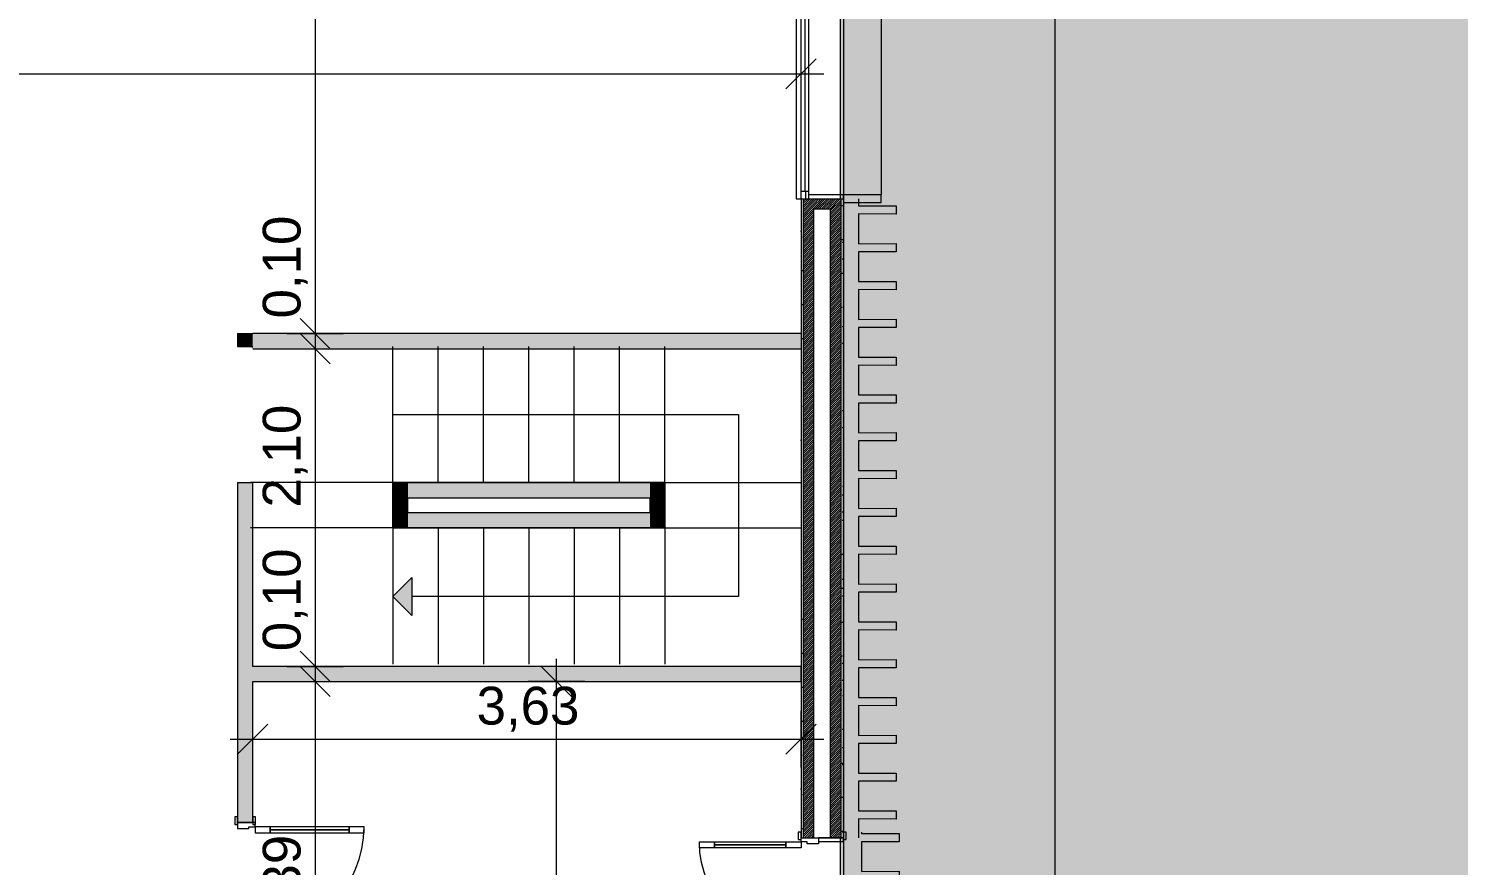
# Model space of a CAD drawing. Header units: millimetres. Extents: x -284281 to 1648660, y -821378 to -151356.
# Drawn here: x 408685 to 418143, y -240382 to -234850 of the extents above; entities that cross this region are included whole.
import ezdxf

# ---------------------------------------------------------------- set-up
doc = ezdxf.new("R2010")
doc.units = ezdxf.units.MM
doc.header["$MEASUREMENT"] = 0
doc.set_wipeout_variables(frame=1)
doc.linetypes.add('Traits', pattern=[282.222223, 141.111112, -141.111112])
doc.linetypes.add('Wipeout_Contour', pattern=[1000, 0, -1000])
for name, color, linetype in [('ASSIETTE', 7, 'Continuous'), ('Cotations - 1_100', 7, 'Continuous'), ('Fenêtres ARCHICAD', 7, 'Continuous'), ('Nouveau_0', 7, 'Continuous'), ('Portes ARCHICAD', 7, 'Continuous'), ('Sols_ Dalles', 7, 'Continuous'), ('Structure - Murs extérieurs', 7, 'Continuous')]:
    doc.layers.add(name, color=color, linetype=linetype)
doc.styles.add('STYLE_GENERE_2', font='arial.ttf')
doc.dimstyles.new('STYLE_GENERE__1', dxfattribs={"dimtxt": 250, "dimasz": 190, "dimexe": 0.18, "dimexo": 0.0625, "dimgap": 0, "dimtad": 1, "dimtih": 1, "dimtoh": 1, "dimlfac": 0.001, "dimzin": 0, "dimdsep": 46, "dimtxsty": 'STYLE_GENERE_2', "dimblk": 'ARROWHEAD_6', "dimblk1": 'ARROWHEAD_6', "dimblk2": 'ARROWHEAD_6', "dimcen": 0.09, "dimse1": 1, "dimse2": 1, "dimclrd": 7, "dimclre": 7, "dimclrt": 7, "dimazin": 0, "dimtfac": 1, "dimtdec": 4, "dimtmove": 0, "dimatfit": 3, "dimfxl": 1, "dimtolj": 1, "dimtzin": 0, "dimarcsym": 0})
doc.dimstyles.new('STYLE_GENERE__2', dxfattribs={"dimtxt": 250, "dimasz": 190, "dimexe": 0.18, "dimexo": 0.0625, "dimgap": 0, "dimtad": 1, "dimlfac": 0.001, "dimzin": 0, "dimdsep": 46, "dimtxsty": 'STYLE_GENERE_2', "dimblk": 'ARROWHEAD_6', "dimblk1": 'ARROWHEAD_6', "dimblk2": 'ARROWHEAD_6', "dimcen": 0.09, "dimse1": 1, "dimse2": 1, "dimclrd": 7, "dimclre": 7, "dimclrt": 7, "dimazin": 0, "dimtfac": 1, "dimtdec": 4, "dimtmove": 0, "dimatfit": 3, "dimfxl": 1, "dimtolj": 1, "dimtzin": 0, "dimarcsym": 0})
pattern_1 = [(45, (0, 175), (-55.684659, 55.684659), [0, -52.5, 0, -78.75]), (110, (175, 175), (74.000794, 26.934086), [0, -38.5, 0, -66.5])]
pattern_2 = [(45, (0, 0), (-7.07106781, 7.07106781), [])]

# ---------------------------------------------------------------- blocks, each defined once
blk = doc.blocks.new('Dalle_30_2', base_point=(380203, -171995.6))
at = {"layer": 'Sols_ Dalles', "linetype": 'Continuous', "lineweight": 0, "true_color": 0x2e271c}
blk.add_hatch(color=250, dxfattribs=at).paths.add_polyline_path([(380203, -171995.6), (380203, -230015.6), (380203, -260810.6), (415474.6, -260810.6), (415474.6, -260795.6), (415474.6, -258650), (415474.6, -258010.6), (415474.6, -222495.6), (405655.1, -222495.6), (405655.1, -218295.6), (415454.1, -218295.6), (415454.1, -204495.6), (412055.1, -204495.6), (412055.1, -201780.6), (412055.1, -189810.6), (436505.1, -189810.6), (436505.1, -253395.6), (436505.1, -253415.6), (437905.1, -253415.6), (437905.1, -253395.6), (437905.1, -188410.6), (410655.1, -188410.6), (410655.1, -200380.6), (410655.1, -205895.6), (414054.1, -205895.6), (414054.1, -216895.6), (404255.1, -216895.6), (404255.1, -223895.6), (414054.1, -223895.6), (414054.1, -258650), (414054.1, -259410.6), (382689.7, -259410.6), (381560.2, -259410.6), (381560.2, -231415.6), (381560.2, -173395.6), (462925.6, -173395.6), (462925.6, -253415.6), (464325.6, -253415.6), (464325.6, -171995.6)])
at = {"layer": 'Sols_ Dalles', "color": 250, "linetype": 'Continuous', "lineweight": 5, "true_color": 0x1f1f1f, "flags": 128}
for points in [[(380203, -230015.6), (380203, -260810.6), (415474.6, -260810.6), (415474.6, -260795.6), (415474.6, -258650), (415474.6, -258010.6), (415474.6, -222495.6)], [(414054.1, -223895.6), (414054.1, -258650), (414054.1, -259410.6), (382689.7, -259410.6), (381560.2, -259410.6), (381560.2, -231415.6)]]:
    blk.add_lwpolyline(points, dxfattribs=at)
blk = doc.blocks.new('Dalle_31_2', base_point=(360548, -295062.6))
at = {"linetype": 'Continuous', "lineweight": 0, "true_color": 0x6f6f6f}
h = blk.add_hatch(color=8, dxfattribs=at)
h.paths.add_polyline_path([(360548, -295062.6), (487920.3, -293826.9), (487920.3, -270902.7), (487462.6, -270902.7), (472885.8, -271040.8), (472885.8, -271062.3, 0.001346), (472885.8, -271073), (472896.7, -273095.2, -0.414214), (470907.5, -275106), (462184.1, -275106, -0.005189), (462131, -275116.1), (454147.5, -275196.2), (438770.5, -275253.2, -0.386553), (436572.6, -273475.4, -0.025189), (436562.2, -273329.3), (436569.5, -267730.3, -0.098562), (436800.2, -266943.7), (436817.2, -266951.5, -0.258849), (438655, -265605.8), (438652.7, -265587.3), (439337.1, -265587.3), (439337.1, -265687.3), (439337.1, -270687.3), (469237.1, -270687.3), (469237.1, -265687.3), (470907.5, -265687.3), (472605.1, -265687.3), (472605.1, -163737.6), (371862.6, -163737.6), (371862.6, -271040.6), (371883, -271040.6), (371883.2, -272000.5), (371882.7, -272000.5, -0.409427), (367883.2, -275935), (360548, -275935)])
h.paths.add_polyline_path([(377135.1, -260640), (373845.1, -260640), (373845.1, -248365), (373845.1, -243090), (373845.1, -242190), (377135.1, -242190)], flags=0)
h.paths.add_polyline_path([(380203, -193810.6), (380203, -171995.6), (431505.8, -171995.6), (464309.6, -171995.6), (464309.6, -262265.6), (464309.6, -262365.6), (438593.7, -262350.6), (437925.6, -262350.6), (436549.6, -262350.6), (436549.6, -189810.6), (412055.1, -189810.6), (412055.1, -201780.6), (412055.1, -204495.6), (415454.1, -204495.6), (415454.1, -208495.6), (415454.1, -218295.6), (405655.1, -218295.6), (405655.1, -222495.6), (415474.6, -222495.6), (415474.6, -260810.6), (380203, -260810.6), (380203, -230015.6)], flags=0)
h.paths.add_polyline_path([(381436.6, -269433.9, -0.090319), (381558.3, -268727.6, -0.201449), (382612.2, -267592.7, -0.104211), (383417.5, -267415.1), (384017.5, -267409.4, -0.104045), (384824.9, -267571.2, -0.238255), (385983.8, -268953.3, -0.055189), (386036.4, -269390.3), (386038.4, -269611.4), (386050.6, -270890.3), (385792.1, -271892.8, -0.267949), (384069.6, -272909.1), (383469.6, -272914.8, -0.193717), (382078.8, -272370.2, -0.070569), (381728.2, -271931.3, -0.131652), (381450.8, -270933.8)], flags=0)
h.paths.add_polyline_path([(392016.5, -273452.1), (392030, -267377.8, -0.380557), (394016.5, -265609.8), (394094.2, -265609.8), (394094.2, -270609.8), (409094.2, -270609.8), (409094.2, -265609.8), (414055.7, -265609.8, -0.414214), (415555.7, -267109.8), (415555.7, -273660.7, -0.345502), (413836.8, -275433.4), (394027.3, -275599, -0.415791), (392016.5, -273599)], flags=0)
h.paths.add_polyline_path([(424209.6, -271504.1, -0.134474), (423930.5, -270484.9), (423930.5, -268984.9, -0.414214), (425930.5, -266984.9), (426530.5, -266984.9, -0.414214), (428530.5, -268984.9), (428530.5, -270484.9, -0.12882), (428273.5, -271465.6, -0.270936), (426530.5, -272484.9), (425930.5, -272484.9, -0.26498)], flags=0)
at = {"color": 9, "linetype": 'Continuous', "lineweight": 5, "flags": 128}
blk.add_lwpolyline([(380203, -193810.6), (380203, -230015.6), (380203, -260810.6), (415474.6, -260810.6), (415474.6, -222495.6), (405655.1, -222495.6), (405655.1, -218295.6), (415454.1, -218295.6), (415454.1, -208495.6), (415454.1, -204495.6), (412055.1, -204495.6), (412055.1, -201780.6), (412055.1, -189810.6), (436549.6, -189810.6), (436549.6, -262350.6), (437925.6, -262350.6), (438593.7, -262350.6), (464309.6, -262365.6), (464309.6, -262265.6), (464309.6, -171995.6), (431505.8, -171995.6), (380203, -171995.6)], close=True, dxfattribs=at)
blk = doc.blocks.new('Fenêtre 25_2')
at = {"layer": 'Fenêtres ARCHICAD', "color": 7, "linetype": 'Continuous', "lineweight": 5}
for p, q in [((-775, 480), (-825, 480)), ((-825, 480), (-825, 230)), ((-775, 480), (775, 480)), ((-775, 230), (-775, 480)), ((825, 480), (775, 480)), ((775, 480), (775, 230)), ((825, 230), (825, 480)), ((-825, 230), (-775, 230)), ((-825, 230), (-800, 230)), ((-825, 230), (-800, 230)), ((-775, 230), (-800, 230)), ((-800, 230), (-800, 0)), ((-800, 215), (-800, 230)), ((-800, 215), (-800, 230)), ((-800, 145), (-800, 215)), ((-800, 145), (-800, 215)), ((-800, 145), (-800, 215)), ((-800, 145), (-800, 215)), ((-775, 0), (-775, 230)), ((800, 230), (775, 230)), ((775, 230), (775, 0)), ((775, 230), (825, 230)), ((800, 0), (800, 230)), ((800, 215), (800, 230)), ((800, 215), (800, 230)), ((800, 230), (825, 230)), ((800, 230), (825, 230)), ((800, 145), (800, 215)), ((800, 145), (800, 215)), ((800, 145), (800, 215)), ((800, 145), (800, 215)), ((-800, 35), (-800, 145)), ((-800, 35), (-800, 145)), ((-800, 35), (-800, 145)), ((-800, 35), (-800, 145)), ((800, 35), (800, 145)), ((800, 35), (800, 145)), ((800, 35), (800, 145)), ((800, 35), (800, 145)), ((-800, 0), (-800, 35)), ((-800, 0), (-800, 35)), ((-800, 0), (-775, 0)), ((-800, -35), (-800, 0)), ((-800, -35), (-800, 0)), ((775, 0), (800, 0)), ((800, 0), (800, 35)), ((800, 0), (800, 35)), ((800, -35), (800, 0)), ((800, -35), (800, 0)), ((-800, -20), (800, -20)), ((-800, -50), (-800, -35)), ((-800, -50), (-800, -35)), ((-800, -50), (-800, -83.3)), ((-800, -83.3), (800, -83.3)), ((800, -50), (800, -35)), ((800, -50), (800, -35)), ((800, -83.3), (800, -50))]:
    blk.add_line(p, q, dxfattribs=at)
at = {"layer": 'Fenêtres ARCHICAD', "color": 7, "linetype": 'Traits', "lineweight": 5}
blk.add_line((-800, -50), (800, -50), dxfattribs=at)
at = {"color": 254, "linetype": 'Wipeout_Contour', "lineweight": 0, "ltscale": 3003.33026}
blk.add_wipeout([(-750, 0), (-750, -50), (750, -50), (750, 0)], dxfattribs=at).dxf.layer = 'Fenêtres ARCHICAD'
at = {"layer": 'Fenêtres ARCHICAD', "color": 7, "linetype": 'Continuous', "lineweight": 5}
for p, q in [((-800, 0), (-750, 0)), ((-750, 0), (-750, -50)), ((-750, 0), (750, 0)), ((750, -50), (750, 0)), ((750, 0), (800, 0)), ((-750, -50), (-800, -50)), ((-750, -25), (750, -25)), ((750, -50), (-750, -50)), ((800, -50), (750, -50))]:
    blk.add_line(p, q, dxfattribs=at)
blk = doc.blocks.new('Porte double 25')
at = {"layer": 'Portes ARCHICAD', "color": 7, "linetype": 'Continuous', "lineweight": 5}
for p, q in [((-672, 672), (-672, 572)), ((-632, 672), (-672, 672)), ((-632, 572), (-632, 672)), ((632, 572), (632, 672)), ((632, 672), (672, 672)), ((672, 672), (672, 572)), ((-672, 572), (-632, 572)), ((-652, 572), (-652, 100)), ((672, 572), (632, 572)), ((652, 572), (652, 100)), ((-632, 100), (-672, 100)), ((-672, 100), (-672, 0)), ((-632, 0), (-632, 100)), ((632, 0), (632, 100)), ((632, 100), (672, 100)), ((672, 100), (672, 0)), ((-737, 0), (-737, 19)), ((-737, 19), (-687, 19)), ((-687, 0), (-737, 0)), ((-700, 0), (-737, 0)), ((-700, 0), (-737, 0)), ((-672, 0), (-700, 0)), ((-700, 0), (-700, -115)), ((-700, 0), (-700, -15)), ((-700, 0), (-700, -15)), ((-687, 19), (-687, 0)), ((-672, -40), (-672, 0)), ((-672, 0), (-632, 0)), ((672, 0), (632, 0)), ((700, 0), (672, 0)), ((672, 0), (672, -40)), ((687, 19), (737, 19)), ((687, 0), (687, 19)), ((737, 0), (687, 0)), ((700, -115), (700, 0)), ((700, 0), (700, -15)), ((700, 0), (700, -15)), ((700, 0), (737, 0)), ((700, 0), (737, 0)), ((737, 19), (737, 0)), ((-700, -15), (-700, -85)), ((-700, -15), (-700, -85)), ((-700, -85), (-700, -115)), ((-700, -85), (-700, -115)), ((-660, -40), (-672, -40)), ((-660, -115), (-660, -40)), ((672, -40), (660, -40)), ((660, -40), (660, -115)), ((700, -15), (700, -85)), ((700, -15), (700, -85)), ((700, -85), (700, -115)), ((700, -85), (700, -115)), ((-700, -280), (-700, -115)), ((-700, -115), (-675, -115)), ((-700, -115), (-660, -115)), ((-700, -115), (-700, -195)), ((-700, -115), (-700, -195)), ((-675, -115), (-675, -280)), ((660, -115), (700, -115)), ((675, -280), (675, -115)), ((675, -115), (700, -115)), ((700, -115), (700, -280)), ((700, -115), (700, -195)), ((700, -115), (700, -195)), ((-737, -299), (-737, -280)), ((-737, -280), (-687, -280)), ((-700, -280), (-737, -280)), ((-700, -280), (-737, -280)), ((-700, -195), (-700, -265)), ((-700, -195), (-700, -265)), ((-700, -265), (-700, -280)), ((-700, -265), (-700, -280)), ((-675, -280), (-700, -280)), ((-687, -280), (-687, -299)), ((700, -280), (675, -280)), ((687, -280), (737, -280)), ((687, -299), (687, -280)), ((700, -195), (700, -265)), ((700, -195), (700, -265)), ((700, -265), (700, -280)), ((700, -265), (700, -280)), ((700, -280), (737, -280)), ((700, -280), (737, -280)), ((737, -280), (737, -299)), ((-687, -299), (-737, -299)), ((737, -299), (687, -299))]:
    blk.add_line(p, q, dxfattribs=at)
at = {"layer": 'Portes ARCHICAD', "color": 7, "linetype": 'Continuous', "lineweight": 5, "flags": 128}
for points in [[(-672, 572), (-672, 100), (-652, 100), (-652, 572)], [(-652, 572), (-652, 100), (-632, 100), (-632, 572)], [(652, 572), (652, 100), (632, 100), (632, 572)], [(672, 572), (672, 100), (652, 100), (652, 572)]]:
    blk.add_lwpolyline(points, close=True, dxfattribs=at)
at = {"layer": 'Portes ARCHICAD', "color": 7, "linetype": 'Continuous', "lineweight": 5}
for centre, start, end in [((-672, 0), 0, 90), ((672, 0), 90, 180)]:
    blk.add_arc(centre, 672, start, end, dxfattribs=at)
blk = doc.blocks.new('Mur_186_2', base_point=(414074.6, -231415.6))
at = {"color": 254, "linetype": 'Wipeout_Contour', "lineweight": 0, "ltscale": 1909642.545356218}
blk.add_wipeout([(413809.6, -235975.1), (413794.6, -235975.1), (413794.6, -240198.9), (413809.6, -240198.9)], dxfattribs=at)
at = {"color": 254, "linetype": 'Wipeout_Contour', "lineweight": 0, "ltscale": 1910561.391874235}
blk.add_wipeout([(414059.6, -235975.1), (414059.6, -240198.9), (414074.6, -240198.9), (414074.6, -235975.1)], dxfattribs=at)
at = {"linetype": 'Continuous', "lineweight": 5, "true_color": 0x5f5f5f}
h = blk.add_hatch(dxfattribs=at)
h.set_pattern_fill('ENDUIT_0002', color=251, style=0, pattern_type=2)
h.set_pattern_definition(pattern_1)
h.paths.add_polyline_path([(413809.6, -235975.1), (413794.6, -235975.1), (413794.6, -240198.9), (413809.6, -240198.9)])
h = blk.add_hatch(dxfattribs=at)
h.set_pattern_fill('ENDUIT_0002', color=251, style=0, pattern_type=2)
h.set_pattern_definition(pattern_1)
h.paths.add_polyline_path([(414059.6, -235975.1), (414059.6, -240198.9), (414074.6, -240198.9), (414074.6, -235975.1)])
at = {"color": 254, "linetype": 'Wipeout_Contour', "lineweight": 0, "ltscale": 1910448.69772891}
blk.add_wipeout([(413989.6, -240198.9), (414059.6, -240198.9), (414059.6, -235975.1), (413989.6, -236045.1)], dxfattribs=at)
at = {"linetype": 'Continuous', "lineweight": 5, "true_color": 0x5f5f5f}
h = blk.add_hatch(dxfattribs=at)
h.set_pattern_fill('BRIQUES_TERRE_CUITE__INT_94', color=251, style=0, pattern_type=2)
h.set_pattern_definition(pattern_2)
h.paths.add_polyline_path([(413989.6, -240198.9), (414059.6, -240198.9), (414059.6, -235975.1), (413989.6, -236045.1)])
at = {"color": 7, "linetype": 'Continuous', "lineweight": 5}
for p, q in [((414059.6, -240198.9), (414074.6, -240198.9)), ((414074.6, -240198.9), (414074.6, -240161.9))]:
    blk.add_line(p, q, dxfattribs=at)
at = {"color": 254, "linetype": 'Wipeout_Contour', "lineweight": 0, "ltscale": 1910171.296763942}
blk.add_wipeout([(413879.6, -236045.1), (413879.6, -240198.9), (413989.6, -240198.9), (413989.6, -236045.1)], dxfattribs=at)
at = {"color": 7, "linetype": 'Continuous', "lineweight": 5}
blk.add_line((413989.6, -240198.9), (414059.6, -240198.9), dxfattribs=at)
at = {"color": 254, "linetype": 'Wipeout_Contour', "lineweight": 0, "ltscale": 1909789.898701969}
blk.add_wipeout([(413879.6, -235975.1), (413809.6, -235975.1), (413809.6, -240198.9), (413879.6, -240198.9)], dxfattribs=at)
at = {"linetype": 'Continuous', "lineweight": 5, "true_color": 0x5f5f5f}
h = blk.add_hatch(dxfattribs=at)
h.set_pattern_fill('BRIQUES_TERRE_CUITE__INT_94', color=251, style=0, pattern_type=2)
h.set_pattern_definition(pattern_2)
h.paths.add_polyline_path([(413879.6, -235975.1), (413809.6, -235975.1), (413809.6, -240198.9), (413879.6, -240198.9)])
at = {"color": 7, "linetype": 'Continuous', "lineweight": 5}
for p, q in [((413794.6, -235975.1), (413809.6, -235975.1)), ((413809.6, -235975.1), (413809.6, -240198.9)), ((413794.6, -240198.9), (413794.6, -240161.9)), ((413794.6, -240198.9), (413809.6, -240198.9)), ((413809.6, -240198.9), (413879.6, -240198.9)), ((413879.6, -240198.9), (413909.6, -240198.9)), ((413909.6, -240198.9), (413989.6, -240198.9))]:
    blk.add_line(p, q, dxfattribs=at)
at = {"color": 7, "linetype": 'Continuous', "lineweight": 5, "flags": 128}
blk.add_lwpolyline([(413794.6, -235975.1), (413794.6, -240198.9)], dxfattribs=at)
at = {"layer": 'Portes ARCHICAD', "color": 7, "linetype": 'Continuous', "lineweight": 5, "xscale": -1, "zscale": 1000, "rotation": 89.9999999999999}
blk.add_blockref('Porte double 25', (413794.6, -240898.9), dxfattribs=at)
at = {"color": 254, "linetype": 'Wipeout_Contour', "lineweight": 0, "ltscale": 1906020.652637677}
blk.add_wipeout([(413989.6, -236045.1), (414059.6, -235975.1), (413879.6, -235975.1), (413879.6, -236045.1)], dxfattribs=at)
at = {"linetype": 'Continuous', "lineweight": 5, "true_color": 0x5f5f5f}
h = blk.add_hatch(dxfattribs=at)
h.set_pattern_fill('BRIQUES_TERRE_CUITE__INT_94', color=251, style=0, pattern_type=2)
h.set_pattern_definition(pattern_2)
h.paths.add_polyline_path([(413989.6, -236045.1), (414059.6, -235975.1), (413879.6, -235975.1), (413879.6, -236045.1)])
at = {"color": 7, "linetype": 'Continuous', "lineweight": 5}
for p, q in [((413809.6, -235975.1), (413844.6, -235975.1)), ((413844.6, -235975.1), (413879.6, -235975.1)), ((413879.6, -235975.1), (413989.6, -235975.1)), ((413879.6, -235975.1), (413989.6, -235975.1)), ((413879.6, -240198.9), (413879.6, -236045.1)), ((413989.6, -236045.1), (413879.6, -236045.1)), ((413989.6, -235975.1), (414059.6, -235975.1)), ((413989.6, -235975.1), (414059.6, -235975.1)), ((413989.6, -240198.9), (413989.6, -236045.1)), ((414059.6, -240198.9), (414059.6, -235975.1)), ((414059.6, -235975.1), (414074.6, -235975.1)), ((414074.6, -235975.1), (414074.6, -236000.1))]:
    blk.add_line(p, q, dxfattribs=at)
at = {"color": 7, "linetype": 'Continuous', "lineweight": 5, "flags": 128}
blk.add_lwpolyline([(414074.6, -240198.9), (414074.6, -235975.1)], dxfattribs=at)
at = {"layer": 'Fenêtres ARCHICAD', "color": 7, "linetype": 'Continuous', "lineweight": 5, "zscale": 1000, "rotation": 269.9999999999999}
blk.add_blockref('Fenêtre 25_2', (413844.6, -235175.1), dxfattribs=at)
blk = doc.blocks.new('Mur_298_2', base_point=(413794.6, -239066.4))
at = {"layer": 'Structure - Murs extérieurs', "linetype": 'Continuous', "lineweight": 5}
blk.add_hatch(color=2, dxfattribs=at).paths.add_polyline_path([(413794.6, -239066.4), (410168.1, -239066.4), (410168.1, -239166.4), (413794.6, -239166.4)])
at = {"layer": 'Structure - Murs extérieurs', "color": 7, "linetype": 'Continuous', "lineweight": 5, "flags": 128}
for points in [[(413794.6, -239066.4), (410168.1, -239066.4)], [(413794.6, -239166.4), (413794.6, -239066.4)], [(410168.1, -239166.4), (413794.6, -239166.4)]]:
    blk.add_lwpolyline(points, dxfattribs=at)
blk = doc.blocks.new('Porte double 25_9')
at = {"layer": 'Portes ARCHICAD', "color": 7, "linetype": 'Continuous', "lineweight": 5}
for p, q in [((-722, 722), (-722, 622)), ((-682, 722), (-722, 722)), ((-682, 622), (-682, 722)), ((682, 622), (682, 722)), ((682, 722), (722, 722)), ((722, 722), (722, 622)), ((-722, 622), (-682, 622)), ((-702, 622), (-702, 100)), ((722, 622), (682, 622)), ((702, 622), (702, 100)), ((-682, 100), (-722, 100)), ((-722, 100), (-722, 0)), ((-682, 0), (-682, 100)), ((682, 0), (682, 100)), ((682, 100), (722, 100)), ((722, 100), (722, 0)), ((-737, 4), (-787, 4)), ((-787, 4), (-787, -15)), ((-722, 0), (-750, 0)), ((-750, 0), (-750, -115)), ((-737, -15), (-737, 4)), ((-722, -40), (-722, 0)), ((-722, 0), (-682, 0)), ((722, 0), (682, 0)), ((750, 0), (722, 0)), ((722, 0), (722, -40)), ((787, 4), (737, 4)), ((737, 4), (737, -15)), ((750, -115), (750, 0)), ((787, -15), (787, 4)), ((-787, -15), (-737, -15)), ((-750, -15), (-787, -15)), ((-750, -15), (-787, -15)), ((-750, -115), (-750, -15)), ((-750, -115), (-750, -15)), ((-710, -40), (-722, -40)), ((-710, -115), (-710, -40)), ((722, -40), (710, -40)), ((710, -40), (710, -115)), ((737, -15), (787, -15)), ((750, -115), (750, -15)), ((750, -115), (750, -15)), ((750, -15), (787, -15)), ((750, -15), (787, -15)), ((-737, -115), (-787, -115)), ((-787, -115), (-787, -134)), ((-750, -115), (-787, -115)), ((-750, -115), (-787, -115)), ((-787, -134), (-737, -134)), ((-750, -115), (-710, -115)), ((-737, -134), (-737, -115)), ((710, -115), (750, -115)), ((787, -115), (737, -115)), ((737, -115), (737, -134)), ((737, -134), (787, -134)), ((750, -115), (787, -115)), ((750, -115), (787, -115)), ((787, -134), (787, -115))]:
    blk.add_line(p, q, dxfattribs=at)
at = {"layer": 'Portes ARCHICAD', "color": 7, "linetype": 'Continuous', "lineweight": 5, "flags": 128}
for points in [[(-722, 622), (-722, 100), (-702, 100), (-702, 622)], [(-702, 622), (-702, 100), (-682, 100), (-682, 622)], [(702, 622), (702, 100), (682, 100), (682, 622)], [(722, 622), (722, 100), (702, 100), (702, 622)]]:
    blk.add_lwpolyline(points, close=True, dxfattribs=at)
at = {"layer": 'Portes ARCHICAD', "color": 7, "linetype": 'Continuous', "lineweight": 5}
for centre, start, end in [((-722, 0), 0, 90), ((722, 0), 90, 180)]:
    blk.add_arc(centre, 722, start, end, dxfattribs=at)
blk = doc.blocks.new('Ouverture porte simple_4')
at = {"layer": 'Portes ARCHICAD', "color": 251, "linetype": 'Continuous', "lineweight": 5, "true_color": 0x5f5f5f}
for p, q in [((-450, 0), (-450, -100)), ((450, 0), (450, -100))]:
    blk.add_line(p, q, dxfattribs=at)
blk = doc.blocks.new('Mur_299_2', base_point=(410068.1, -236866.4))
at = {"layer": 'Structure - Murs extérieurs', "linetype": 'Continuous', "lineweight": 5}
for points in [[(410168.1, -236866.4), (410068.1, -236866.4), (410168.1, -236966.4)], [(410153.1, -236951.4), (410068.1, -236866.4), (410068.1, -236951.4)], [(410068.1, -240098.9), (410168.1, -240098.9), (410168.1, -237851.4), (410068.1, -237851.4)], [(410068.1, -242553), (410168.1, -242553), (410168.1, -241598.9), (410068.1, -241598.9)]]:
    blk.add_hatch(color=2, dxfattribs=at).paths.add_polyline_path(points)
at = {"layer": 'Structure - Murs extérieurs', "color": 7, "linetype": 'Continuous', "lineweight": 5}
for p, q in [((410068.1, -236951.4), (410168.1, -236951.4)), ((410068.1, -237851.4), (410168.1, -237851.4)), ((410068.1, -240098.9), (410068.1, -240061.9)), ((410068.1, -240098.9), (410168.1, -240098.9)), ((410168.1, -240098.9), (410168.1, -240061.9)), ((410068.1, -241598.9), (410068.1, -241635.9)), ((410068.1, -241598.9), (410168.1, -241598.9)), ((410168.1, -241598.9), (410168.1, -241635.9))]:
    blk.add_line(p, q, dxfattribs=at)
at = {"layer": 'Structure - Murs extérieurs', "color": 7, "linetype": 'Continuous', "lineweight": 5, "flags": 128}
for points in [[(410068.1, -236866.4), (410168.1, -236866.4)], [(410068.1, -236866.4), (410068.1, -236951.4)], [(410068.1, -237851.4), (410068.1, -240098.9)], [(410168.1, -239066.4), (410168.1, -237851.4)], [(410168.1, -240098.9), (410168.1, -239166.4)], [(410068.1, -241598.9), (410068.1, -242553)], [(410168.1, -242553), (410168.1, -241598.9)], [(410068.1, -242553), (410168.1, -242553)]]:
    blk.add_lwpolyline(points, dxfattribs=at)
at = {"layer": 'Portes ARCHICAD', "color": 251, "linetype": 'Continuous', "lineweight": 5, "true_color": 0x5f5f5f, "zscale": 1000, "rotation": 90}
blk.add_blockref('Ouverture porte simple_4', (410068.1, -237401.4), dxfattribs=at)
at = {"layer": 'Portes ARCHICAD', "color": 7, "linetype": 'Continuous', "lineweight": 5, "zscale": 1000, "rotation": 270}
blk.add_blockref('Porte double 25_9', (410183.1, -240848.9), dxfattribs=at)
blk = doc.blocks.new('Mur_335_2', base_point=(413794.6, -236866.4))
at = {"layer": 'Structure - Murs extérieurs', "linetype": 'Continuous', "lineweight": 5}
blk.add_hatch(color=2, dxfattribs=at).paths.add_polyline_path([(410168.1, -236966.4), (413794.6, -236966.4), (413794.6, -236866.4), (410168.1, -236866.4)])
at = {"layer": 'Structure - Murs extérieurs', "color": 7, "linetype": 'Continuous', "lineweight": 5, "flags": 128}
for points in [[(413794.6, -236866.4), (410168.1, -236866.4)], [(413794.6, -236866.4), (413794.6, -236966.4)], [(410168.1, -236966.4), (413794.6, -236966.4)]]:
    blk.add_lwpolyline(points, dxfattribs=at)
blk = doc.blocks.new('Mur_336_2', base_point=(411094.6, -238151.4))
at = {"linetype": 'Continuous', "lineweight": 5}
for points in [[(411094.6, -238051.4), (411094.6, -238151.4), (411194.6, -238051.4)], [(411194.6, -238051.4), (411094.6, -238151.4), (411194.6, -238151.4)], [(412794.6, -238051.4), (411194.6, -238051.4), (411194.6, -238151.4), (412794.6, -238151.4)], [(412794.6, -238051.4), (412894.6, -238151.4), (412894.6, -238051.4)], [(412794.6, -238151.4), (412894.6, -238151.4), (412794.6, -238051.4)]]:
    blk.add_hatch(color=2, dxfattribs=at).paths.add_polyline_path(points)
at = {"color": 7, "linetype": 'Continuous', "lineweight": 5, "flags": 128}
for points in [[(411094.6, -238151.4), (411094.6, -238051.4)], [(412794.6, -238051.4), (411194.6, -238051.4)], [(412894.6, -238151.4), (412894.6, -238051.4)], [(411094.6, -238151.4), (412894.6, -238151.4)]]:
    blk.add_lwpolyline(points, dxfattribs=at)
blk = doc.blocks.new('Mur_337_2', base_point=(412894.6, -238151.4))
at = {"linetype": 'Continuous', "lineweight": 5}
for points in [[(412794.6, -237951.4), (412894.6, -237851.4), (412794.6, -237851.4)], [(412794.6, -237951.4), (412894.6, -237951.4), (412894.6, -237851.4)], [(412794.6, -237951.4), (412794.6, -238051.4), (412894.6, -238051.4), (412894.6, -237951.4)]]:
    blk.add_hatch(color=2, dxfattribs=at).paths.add_polyline_path(points)
at = {"color": 7, "linetype": 'Continuous', "lineweight": 5, "flags": 128}
for points in [[(412894.6, -237851.4), (412794.6, -237851.4)], [(412894.6, -238051.4), (412894.6, -237851.4)], [(412794.6, -237951.4), (412794.6, -238051.4)]]:
    blk.add_lwpolyline(points, dxfattribs=at)
blk = doc.blocks.new('Mur_338_2', base_point=(412894.6, -237851.4))
at = {"linetype": 'Continuous', "lineweight": 5}
for points in [[(411194.6, -237951.4), (411094.6, -237851.4), (411094.6, -237951.4)], [(411194.6, -237851.4), (411094.6, -237851.4), (411194.6, -237951.4)], [(411194.6, -237951.4), (412794.6, -237951.4), (412794.6, -237851.4), (411194.6, -237851.4)]]:
    blk.add_hatch(color=2, dxfattribs=at).paths.add_polyline_path(points)
at = {"color": 7, "linetype": 'Continuous', "lineweight": 5, "flags": 128}
for points in [[(411094.6, -237851.4), (411094.6, -237951.4)], [(412794.6, -237851.4), (411094.6, -237851.4)], [(411194.6, -237951.4), (412794.6, -237951.4)]]:
    blk.add_lwpolyline(points, dxfattribs=at)
blk = doc.blocks.new('Mur_339_2', base_point=(411094.6, -237851.4))
at = {"linetype": 'Continuous', "lineweight": 5}
blk.add_hatch(color=2, dxfattribs=at).paths.add_polyline_path([(411194.6, -238051.4), (411194.6, -237951.4), (411094.6, -237951.4), (411094.6, -238051.4)])
at = {"color": 7, "linetype": 'Continuous', "lineweight": 5, "flags": 128}
for points in [[(411094.6, -237951.4), (411094.6, -238051.4)], [(411194.6, -238051.4), (411194.6, -237951.4)]]:
    blk.add_lwpolyline(points, dxfattribs=at)
blk = doc.blocks.new('Tôle profilée 25_15')
at = {"color": 7, "linetype": 'Continuous', "lineweight": 5}
for p, q in [((-250, 4177.5), (-250, 4150)), ((0, 4176.5), (-250, 4177.5)), ((0, 4223.7), (0, 4176.5)), ((-250, 4150), (-250, 4122.5)), ((-250, 4122.5), (0, 4123.5)), ((0, 4123.5), (0, 3926.5)), ((-250, 3927.5), (-250, 3900)), ((0, 3926.5), (-250, 3927.5)), ((-250, 3900), (-250, 3872.5)), ((-250, 3872.5), (0, 3873.5)), ((0, 3873.5), (0, 3676.5)), ((-250, 3677.5), (-250, 3650)), ((0, 3676.5), (-250, 3677.5)), ((-250, 3650), (-250, 3622.5)), ((-250, 3622.5), (0, 3623.5)), ((0, 3623.5), (0, 3426.5)), ((-250, 3427.5), (-250, 3400)), ((0, 3426.5), (-250, 3427.5)), ((-250, 3400), (-250, 3372.5)), ((-250, 3372.5), (0, 3373.5)), ((0, 3373.5), (0, 3176.5)), ((-250, 3177.5), (-250, 3150)), ((0, 3176.5), (-250, 3177.5)), ((-250, 3150), (-250, 3122.5)), ((-250, 3122.5), (0, 3123.5)), ((0, 3123.5), (0, 2926.5)), ((-250, 2927.5), (-250, 2900)), ((0, 2926.5), (-250, 2927.5)), ((-250, 2900), (-250, 2872.5)), ((-250, 2872.5), (0, 2873.5)), ((0, 2873.5), (0, 2676.5)), ((-250, 2677.5), (-250, 2650)), ((0, 2676.5), (-250, 2677.5)), ((-250, 2650), (-250, 2622.5)), ((-250, 2622.5), (0, 2623.5)), ((0, 2623.5), (0, 2426.5)), ((-250, 2427.5), (-250, 2400)), ((0, 2426.5), (-250, 2427.5)), ((-250, 2400), (-250, 2372.5)), ((-250, 2372.5), (0, 2373.5)), ((0, 2373.5), (0, 2176.5)), ((-250, 2177.5), (-250, 2150)), ((0, 2176.5), (-250, 2177.5)), ((-250, 2150), (-250, 2122.5)), ((-250, 2122.5), (0, 2123.5)), ((0, 2123.5), (0, 1926.5)), ((-250, 1927.5), (-250, 1900)), ((0, 1926.5), (-250, 1927.5)), ((-250, 1900), (-250, 1872.5)), ((-250, 1872.5), (0, 1873.5)), ((0, 1873.5), (0, 1676.5)), ((-250, 1677.5), (-250, 1650)), ((0, 1676.5), (-250, 1677.5)), ((-250, 1650), (-250, 1622.5)), ((-250, 1622.5), (0, 1623.5)), ((0, 1623.5), (0, 1426.5)), ((-250, 1427.5), (-250, 1400)), ((0, 1426.5), (-250, 1427.5)), ((-250, 1400), (-250, 1372.5)), ((-250, 1372.5), (0, 1373.5)), ((0, 1373.5), (0, 1176.5)), ((-250, 1177.5), (-250, 1150)), ((0, 1176.5), (-250, 1177.5)), ((-250, 1150), (-250, 1122.5)), ((-250, 1122.5), (0, 1123.5)), ((0, 1123.5), (0, 926.5)), ((-250, 927.5), (-250, 900)), ((0, 926.5), (-250, 927.5)), ((-250, 900), (-250, 872.5)), ((-250, 872.5), (0, 873.5)), ((0, 873.5), (0, 676.5)), ((-250, 677.5), (-250, 650)), ((0, 676.5), (-250, 677.5)), ((-250, 650), (-250, 622.5)), ((-250, 622.5), (0, 623.5)), ((0, 623.5), (0, 426.5)), ((-250, 427.5), (-250, 400)), ((0, 426.5), (-250, 427.5)), ((-250, 400), (-250, 372.5)), ((-250, 372.5), (0, 373.5)), ((0, 373.5), (0, 176.5)), ((-250, 177.5), (-250, 150)), ((0, 176.5), (-250, 177.5)), ((-250, 150), (-250, 122.5)), ((-250, 122.5), (0, 123.5)), ((0, 123.5), (0, 0))]:
    blk.add_line(p, q, dxfattribs=at)
blk = doc.blocks.new('Tôle profilée 25_40')
at = {"color": 7, "linetype": 'Continuous', "lineweight": 5}
for p, q in [((-250, 1427.5), (-250, 1400)), ((0, 1426.5), (-250, 1427.5)), ((0, 1437), (0, 1426.5)), ((-250, 1400), (-250, 1372.5)), ((-250, 1372.5), (0, 1373.5)), ((0, 1373.5), (0, 1176.5)), ((-250, 1177.5), (-250, 1150)), ((0, 1176.5), (-250, 1177.5)), ((-250, 1150), (-250, 1122.5)), ((-250, 1122.5), (0, 1123.5)), ((0, 1123.5), (0, 926.5)), ((-250, 927.5), (-250, 900)), ((0, 926.5), (-250, 927.5)), ((-250, 900), (-250, 872.5)), ((-250, 872.5), (0, 873.5)), ((0, 873.5), (0, 676.5)), ((-250, 677.5), (-250, 650)), ((0, 676.5), (-250, 677.5)), ((-250, 650), (-250, 622.5)), ((-250, 622.5), (0, 623.5)), ((0, 623.5), (0, 426.5)), ((-250, 427.5), (-250, 400)), ((0, 426.5), (-250, 427.5)), ((-250, 400), (-250, 372.5)), ((-250, 372.5), (0, 373.5)), ((0, 373.5), (0, 176.5)), ((-250, 177.5), (-250, 150)), ((0, 176.5), (-250, 177.5)), ((-250, 150), (-250, 122.5)), ((-250, 122.5), (0, 123.5)), ((0, 123.5), (0, 0))]:
    blk.add_line(p, q, dxfattribs=at)
blk = doc.blocks.new('Ligne_8_2', base_point=(413380.8, -238604.4))
at = {"layer": 'Structure - Murs extérieurs', "linetype": 'Continuous', "lineweight": 5, "true_color": 0x990000}
blk.add_hatch(color=14, dxfattribs=at).paths.add_polyline_path([(411094.6, -238604.4), (411219.6, -238729.4), (411219.6, -238479.4)])
at = {"layer": 'Structure - Murs extérieurs', "color": 14, "linetype": 'Continuous', "lineweight": 5, "true_color": 0x990000}
for p, q in [((411094.6, -238604.4), (411219.6, -238479.4)), ((411219.6, -238479.4), (411219.6, -238729.4)), ((411094.6, -238604.4), (411219.6, -238729.4))]:
    blk.add_line(p, q, dxfattribs=at)
at = {"layer": 'Structure - Murs extérieurs', "color": 8, "linetype": 'Continuous', "lineweight": 5}
blk.add_line((413380.8, -238604.4), (411219.6, -238604.4), dxfattribs=at)
blk = doc.blocks.new('*D1004')
at = {"layer": 'Cotations - 1_100', "color": 7, "linetype": 'Continuous', "lineweight": 5, "transparency": 16777216}
for p, q in [((381840.2, -235336.9), (381840.2, -234961.9)), ((413794.6, -235336.9), (413794.6, -234961.9)), ((381940.2, -235049.4), (381740.2, -235249.4)), ((413694.6, -235249.4), (413894.6, -235049.4)), ((381690.2, -235149.4), (381840.2, -235149.4)), ((381840.2, -235149.4), (413794.6, -235149.4)), ((413794.6, -235149.4), (413944.6, -235149.4))]:
    blk.add_line(p, q, dxfattribs=at)
at = {"layer": 'Cotations - 1_100', "color": 7, "lineweight": 5, "transparency": 16777216, "insert": (397390, -235099.4), "char_height": 250, "attachment_point": 7, "style": 'STYLE_GENERE_2'}
blk.add_mtext('\\A1;{\\pql;\\fArial|b0|i0|c0|p38;31,95}', dxfattribs=at)
blk = doc.blocks.new('ARROWHEAD_6')
at = {"color": 0, "linetype": 'Continuous', "lineweight": 0}
for p, q in [((-0.5, -0.5), (0.5, 0.5)), ((0, 0), (-1, 0))]:
    blk.add_line(p, q, dxfattribs=at)
blk = doc.blocks.new('*D1061')
at = {"layer": 'Cotations - 1_100', "color": 7, "linetype": 'Continuous', "lineweight": 5, "transparency": 16777216}
for p, q in [((410680.5, -231795.6), (410480.5, -231595.6)), ((410580.5, -231545.6), (410580.5, -231695.6)), ((410393, -231695.6), (410768, -231695.6)), ((410580.5, -231695.6), (410580.5, -236866.4)), ((410480.5, -236766.4), (410680.5, -236966.4)), ((410393, -236866.4), (410768, -236866.4))]:
    blk.add_line(p, q, dxfattribs=at)
at = {"layer": 'Cotations - 1_100', "color": 7, "lineweight": 5, "transparency": 16777216, "char_height": 250, "attachment_point": 7, "rotation": 90, "style": 'STYLE_GENERE_2'}
for s, insert in [('\\A1;{\\pql;\\fArial|b0|i0|c0|p38;5,17}', (410530.5, -234281)), ('\\A1;{\\pql;\\fArial|b0|i0|c0|p38;0,10}', (410530.5, -236766.4))]:
    blk.add_mtext(s, dxfattribs=dict(at, insert=insert))
blk = doc.blocks.new('*D1062')
at = {"layer": 'Cotations - 1_100', "color": 7, "linetype": 'Continuous', "lineweight": 5, "transparency": 16777216}
for p, q in [((410480.5, -236766.4), (410680.5, -236966.4)), ((410393, -236866.4), (410768, -236866.4)), ((410680.5, -237066.4), (410480.5, -236866.4)), ((410580.5, -236866.4), (410580.5, -236966.4)), ((410393, -236966.4), (410768, -236966.4))]:
    blk.add_line(p, q, dxfattribs=at)
blk = doc.blocks.new('*D1063')
at = {"layer": 'Cotations - 1_100', "color": 7, "linetype": 'Continuous', "lineweight": 5, "transparency": 16777216}
for p, q in [((410680.5, -237066.4), (410480.5, -236866.4)), ((410393, -236966.4), (410768, -236966.4)), ((410580.5, -236966.4), (410580.5, -239066.4)), ((410480.5, -238966.4), (410680.5, -239166.4)), ((410393, -239066.4), (410768, -239066.4))]:
    blk.add_line(p, q, dxfattribs=at)
at = {"layer": 'Cotations - 1_100', "color": 7, "lineweight": 5, "transparency": 16777216, "char_height": 250, "attachment_point": 7, "rotation": 90, "style": 'STYLE_GENERE_2'}
for s, insert in [('\\A1;{\\pql;\\fArial|b0|i0|c0|p38;2,10}', (410530.5, -238016.4)), ('\\A1;{\\pql;\\fArial|b0|i0|c0|p38;0,10}', (410530.5, -238966.4))]:
    blk.add_mtext(s, dxfattribs=dict(at, insert=insert))
blk = doc.blocks.new('*D1064')
at = {"layer": 'Cotations - 1_100', "color": 7, "linetype": 'Continuous', "lineweight": 5, "transparency": 16777216}
for p, q in [((410480.5, -238966.4), (410680.5, -239166.4)), ((410393, -239066.4), (410768, -239066.4)), ((410680.5, -239266.4), (410480.5, -239066.4)), ((410580.5, -239066.4), (410580.5, -239166.4)), ((410393, -239166.4), (410768, -239166.4))]:
    blk.add_line(p, q, dxfattribs=at)
blk = doc.blocks.new('*D1065')
at = {"layer": 'Cotations - 1_100', "color": 7, "linetype": 'Continuous', "lineweight": 5, "transparency": 16777216}
for p, q in [((410680.5, -239266.4), (410480.5, -239066.4)), ((410393, -239166.4), (410768, -239166.4)), ((410580.5, -239166.4), (410580.5, -242553)), ((410480.5, -242453), (410680.5, -242653)), ((410393, -242553), (410768, -242553))]:
    blk.add_line(p, q, dxfattribs=at)
at = {"layer": 'Cotations - 1_100', "color": 7, "lineweight": 5, "transparency": 16777216, "char_height": 250, "attachment_point": 7, "rotation": 90, "style": 'STYLE_GENERE_2'}
for s, insert in [('\\A1;{\\pql;\\fArial|b0|i0|c0|p38;3,39}', (410530.5, -240859.7)), ('\\A1;{\\pql;\\fArial|b0|i0|c0|p38;0,10}', (410530.5, -242453))]:
    blk.add_mtext(s, dxfattribs=dict(at, insert=insert))
blk = doc.blocks.new('*D1092')
at = {"layer": 'Cotations - 1_100', "color": 7, "linetype": 'Continuous', "lineweight": 5, "transparency": 16777216}
for p, q in [((412276.6, -239266.4), (412076.6, -239066.4)), ((412176.6, -239166.4), (412176.6, -239016.4)), ((412364.1, -239166.4), (411989.1, -239166.4)), ((412176.6, -242553), (412176.6, -239166.4)), ((412076.6, -242453), (412276.6, -242653)), ((412364.1, -242553), (411989.1, -242553)), ((412176.6, -242703), (412176.6, -242553))]:
    blk.add_line(p, q, dxfattribs=at)
at = {"layer": 'Cotations - 1_100', "color": 7, "lineweight": 5, "transparency": 16777216, "insert": (412126.6, -241192.3), "char_height": 250, "attachment_point": 7, "rotation": 90, "style": 'STYLE_GENERE_2'}
blk.add_mtext('\\A1;{\\pql;\\fArial|b0|i0|c0|p38;3,39}', dxfattribs=at)
blk = doc.blocks.new('*D1093')
at = {"layer": 'Cotations - 1_100', "color": 7, "linetype": 'Continuous', "lineweight": 5, "transparency": 16777216}
for p, q in [((410168.1, -239735.2), (410168.1, -239360.2)), ((413794.6, -239735.2), (413794.6, -239360.2)), ((410268.1, -239447.7), (410068.1, -239647.7)), ((413694.6, -239647.7), (413894.6, -239447.7)), ((410018.1, -239547.7), (410168.1, -239547.7)), ((410168.1, -239547.7), (413794.6, -239547.7)), ((413794.6, -239547.7), (413944.6, -239547.7))]:
    blk.add_line(p, q, dxfattribs=at)
at = {"layer": 'Cotations - 1_100', "color": 7, "lineweight": 5, "transparency": 16777216, "insert": (411648.8, -239497.7), "char_height": 250, "attachment_point": 7, "style": 'STYLE_GENERE_2'}
blk.add_mtext('\\A1;{\\pql;\\fArial|b0|i0|c0|p38;3,63}', dxfattribs=at)

msp = doc.modelspace()

# ---------------------------------------------------------------- linework, layer by layer
at = {"layer": 'ASSIETTE', "color": 7, "linetype": 'Continuous', "lineweight": 5}
for p, q in [((411094.56106, -237851.37884), (411094.56106, -236951.37884)), ((411394.56106, -237851.37884), (411394.56106, -236951.37884)), ((411694.56106, -237851.37884), (411694.56106, -236951.37884)), ((411994.56106, -237851.37884), (411994.56106, -236951.37884)), ((412294.56106, -237851.37884), (412294.56106, -236951.37884)), ((412594.56106, -237851.37884), (412594.56106, -236951.37884)), ((412894.56106, -237851.37884), (412894.56106, -236951.37884)), ((411094.56106, -237851.37884), (410153.10197, -237851.37884)), ((411094.56106, -238151.37884), (411094.56106, -237851.37884)), ((411094.56106, -237851.37884), (412894.56106, -237851.37884)), ((412894.56106, -237851.37884), (412894.56106, -238151.37884)), ((411094.56106, -238151.37884), (410153.10197, -238151.37884)), ((412894.56106, -238151.37884), (411094.56106, -238151.37884)), ((411094.56106, -238151.37884), (411094.56106, -239051.37884)), ((411394.56106, -238151.37884), (411394.56106, -239051.37884)), ((411694.56106, -238151.37884), (411694.56106, -239051.37884)), ((411994.56106, -238151.37884), (411994.56106, -239051.37884)), ((412294.56106, -238151.37884), (412294.56106, -239051.37884)), ((412594.56106, -238151.37884), (412594.56106, -239051.37884)), ((412894.56106, -238151.37884), (412894.56106, -239051.37884))]:
    msp.add_line(p, q, dxfattribs=at)

# ---------------------------------------------------------------- block references
at = {"color": 9, "linetype": 'Continuous', "lineweight": 5}
msp.add_blockref('Dalle_31_2', (360547.96118, -295062.57111), dxfattribs=at)
at = {"color": 7, "lineweight": 5}
for name, p in [('Mur_338_2', (412894.56106, -237851.37884)), ('Mur_337_2', (412894.56106, -238151.37884)), ('Mur_339_2', (411094.56106, -237851.37884)), ('Mur_336_2', (411094.56106, -238151.37884))]:
    msp.add_blockref(name, p, dxfattribs=at)
at = {"layer": 'Sols_ Dalles', "color": 250, "linetype": 'Continuous', "lineweight": 5, "true_color": 0x1f1f1f}
msp.add_blockref('Dalle_30_2', (380202.95244, -171995.57011), dxfattribs=at)
at = {"layer": 'Structure - Murs extérieurs', "color": 7, "lineweight": 5}
msp.add_blockref('Mur_299_2', (410068.10197, -236866.37884), dxfattribs=at)

# ---------------------------------------------------------------- dimensions: what is measured, and where the dimension line sits
at = {"layer": 'Cotations - 1_100', "color": 7, "linetype": 'Continuous', "lineweight": 5}
for base, p1, p2, picture, middle in [((410580.52167, -236966.37884), (411931.33151, -236866.37884), (411981.33151, -236966.37884), '*D1062', (410405.52167, -236441.67263)), ((410580.52167, -239066.37884), (411981.33151, -236966.37884), (411981.33151, -239066.37884), '*D1063', (410405.52167, -237691.67263)), ((410580.52167, -239166.37884), (411981.33151, -239066.37884), (411981.33151, -239166.37884), '*D1064', (410405.52167, -238641.67263)), ((410580.52167, -242553.00283), (411981.33151, -239166.37884), (411931.33151, -242553.00283), '*D1065', (410405.52167, -240534.98462))]:
    dim = msp.add_linear_dim(base=base, p1=p1, p2=p2, angle=270, dimstyle='STYLE_GENERE__2', dxfattribs=at)
    dim.commit()
    dim.dimension.update_dxf_attribs({"geometry": picture, "text_midpoint": middle, "dimtype": 160, "text_rotation": 90})

# ---------------------------------------------------------------- next in the draw order: block references
at = {"color": 7, "lineweight": 5}
msp.add_blockref('Mur_186_2', (414074.56106, -231415.57011), dxfattribs=at)

# ---------------------------------------------------------------- next in the draw order: linework, layer by layer
at = {"layer": 'ASSIETTE', "color": 7, "linetype": 'Continuous', "lineweight": 5}
for p, q in [((412894.56106, -237851.37884), (413794.56106, -237851.37884)), ((412894.56106, -238151.37884), (413794.56106, -238151.37884))]:
    msp.add_line(p, q, dxfattribs=at)
at = {"layer": 'Nouveau_0', "color": 7, "linetype": 'Continuous', "lineweight": 5}
msp.add_lwpolyline([(414075.55265, -231395.57011), (414075.55265, -259395.57011), (381575.55265, -259395.57011), (381575.55265, -231395.57011)], close=True, dxfattribs=at)
at = {"layer": 'Structure - Murs extérieurs', "color": 8, "linetype": 'Continuous', "lineweight": 5}
for p, q in [((411094.56106, -237401.37884), (413380.77194, -237401.37884)), ((413380.77194, -237401.37884), (413380.77194, -238604.37571))]:
    msp.add_line(p, q, dxfattribs=at)

# ---------------------------------------------------------------- next in the draw order: block references
at = {"color": 7, "linetype": 'Continuous', "lineweight": 5, "xscale": -1, "zscale": 1000}
for name, p in [('Tôle profilée 25_15', (414174.56106, -240198.87104)), ('Tôle profilée 25_40', (414193.56106, -241598.87104))]:
    msp.add_blockref(name, p, dxfattribs=at)
at = {"layer": 'Structure - Murs extérieurs', "color": 7, "lineweight": 5}
for name, p in [('Mur_335_2', (413794.56106, -236866.37884)), ('Mur_298_2', (413794.56106, -239066.37884))]:
    msp.add_blockref(name, p, dxfattribs=at)
at = {"layer": 'Structure - Murs extérieurs', "color": 8, "linetype": 'Continuous', "lineweight": 5}
msp.add_blockref('Ligne_8_2', (413380.77194, -238604.37571), dxfattribs=at)

# ---------------------------------------------------------------- next in the draw order: dimensions: what is measured, and where the dimension line sits
at = {"layer": 'Cotations - 1_100', "color": 7, "linetype": 'Continuous', "lineweight": 5}
for base, p1, p2, angle, picture, middle in [((410580.52167, -236866.37884), (413794.56106, -231695.57011), (411931.33151, -236866.37884), 270, '*D1061', (410405.52167, -233956.26826)), ((412176.55927, -239166.37884), (413794.56106, -242553.00283), (413794.56106, -239166.37884), 90, '*D1092', (412001.55927, -240867.55707))]:
    dim = msp.add_linear_dim(base=base, p1=p1, p2=p2, angle=angle, dimstyle='STYLE_GENERE__2', dxfattribs=at)
    dim.commit()
    dim.dimension.update_dxf_attribs({"geometry": picture, "text_midpoint": middle, "dimtype": 160, "text_rotation": 90})
for base, p1, p2, picture, middle in [((413794.56106, -235149.35803), (381840.20051, -231695.57011), (413794.56106, -231695.57011), '*D1004', (397809.95325, -234974.35803)), ((413794.56106, -239547.69599), (410168.10197, -236966.37884), (413794.56106, -239166.37884), '*D1093', (411973.46527, -239372.69599))]:
    dim = msp.add_linear_dim(base=base, p1=p1, p2=p2, dimstyle='STYLE_GENERE__1', dxfattribs=at)
    dim.commit()
    dim.dimension.update_dxf_attribs({"geometry": picture, "text_midpoint": middle, "dimtype": 160})

doc.saveas('drawing.dxf')
